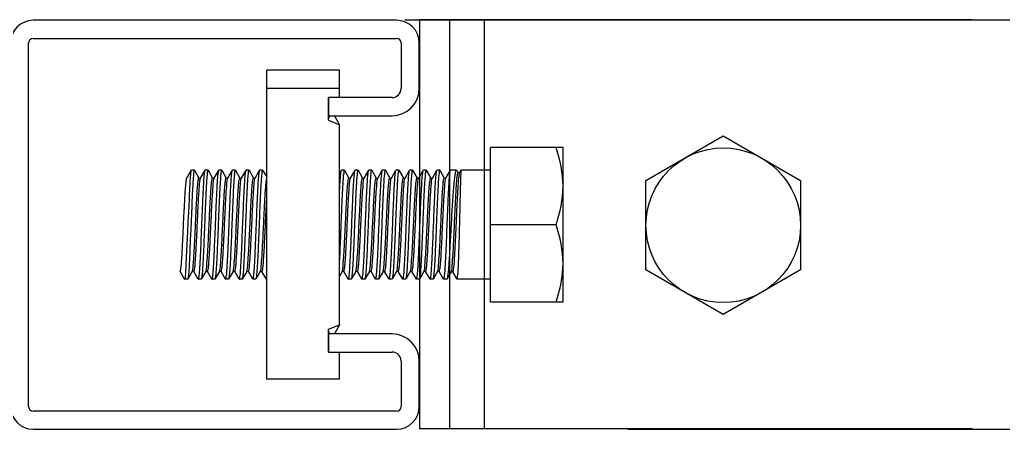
# Model space of a CAD drawing. Extents: x 815029915 to 815825525, y 579155098 to 579748855.
# Drawn here: x 815612455 to 815613007, y 579321579 to 579321808 of the extents above; entities that cross this region are included whole.
import ezdxf

# ---------------------------------------------------------------- set-up
doc = ezdxf.new("R2010")
doc.units = 0
doc.header["$LTSCALE"] = 100
doc.header["$MEASUREMENT"] = 0
doc.layers.add('02___PRT_ALL_AXES', color=7, linetype='Continuous')

msp = doc.modelspace()

# ---------------------------------------------------------------- linework, layer by layer
at = {"color": 0, "linetype": 'Continuous'}
for p, q in [((815612666.44, 579321807.96), (815612462.51, 579321807.96)), ((815612462.51, 579321797.76), (815612666.44, 579321797.76)), ((815612459.96, 579321591.29), (815612459.96, 579321795.22)), ((815612668.99, 579321795.22), (815612668.99, 579321769.72)), ((815612679.19, 579321769.72), (815612679.19, 579321795.22)), ((815612634.32, 579321764.67), (815612634.32, 579321769.77)), ((815612628.21, 579321751.92), (815612628.21, 579321764.67)), ((815612663.89, 579321764.63), (815612628.21, 579321764.63)), ((815612628.21, 579321764.63), (815612628.21, 579321754.43)), ((815612629, 579321754.47), (815612628.21, 579321752.94)), ((815612628.21, 579321754.43), (815612663.89, 579321754.43)), ((815612634.32, 579321749.37), (815612631.66, 579321754.47)), ((815612628.21, 579321751.92), (815612634.32, 579321749.37)), ((815612634.32, 579321637.18), (815612634.32, 579321749.37)), ((815612719.07, 579321649.93), (815612719.07, 579321736.62)), ((815612548.82, 579321719.45), (815612551.34, 579321723.8)), ((815612551.34, 579321723.8), (815612551.42, 579321723.87)), ((815612553.03, 579321723.8), (815612552.95, 579321723.87)), ((815612553.03, 579321723.8), (815612555.54, 579321719.48)), ((815612555.5, 579321719.45), (815612556.47, 579321719.45)), ((815612556.37, 579321719.25), (815612556.42, 579321719.37)), ((815612556.42, 579321719.37), (815612556.47, 579321719.45)), ((815612556.47, 579321719.45), (815612558.99, 579321723.8)), ((815612558.99, 579321723.8), (815612559.07, 579321723.87)), ((815612560.68, 579321723.8), (815612560.6, 579321723.87)), ((815612560.68, 579321723.8), (815612563.19, 579321719.48)), ((815612563.15, 579321719.45), (815612564.12, 579321719.45)), ((815612564.03, 579321719.29), (815612564.07, 579321719.37)), ((815612564.07, 579321719.37), (815612564.12, 579321719.45)), ((815612564.12, 579321719.45), (815612566.64, 579321723.8)), ((815612566.64, 579321723.8), (815612566.72, 579321723.87)), ((815612568.33, 579321723.8), (815612568.25, 579321723.87)), ((815612568.33, 579321723.8), (815612570.84, 579321719.48)), ((815612570.8, 579321719.45), (815612571.77, 579321719.45)), ((815612571.66, 579321719.23), (815612571.72, 579321719.37)), ((815612571.72, 579321719.37), (815612571.77, 579321719.45)), ((815612571.77, 579321719.45), (815612574.29, 579321723.8)), ((815612574.29, 579321723.8), (815612574.37, 579321723.87)), ((815612575.98, 579321723.8), (815612575.9, 579321723.87)), ((815612575.98, 579321723.8), (815612578.49, 579321719.48)), ((815612578.45, 579321719.45), (815612579.42, 579321719.45)), ((815612579.29, 579321719.18), (815612579.37, 579321719.37)), ((815612579.37, 579321719.37), (815612579.42, 579321719.45)), ((815612579.42, 579321719.45), (815612581.94, 579321723.8)), ((815612581.94, 579321723.8), (815612582.02, 579321723.87)), ((815612583.63, 579321723.8), (815612583.55, 579321723.87)), ((815612583.63, 579321723.8), (815612586.14, 579321719.48)), ((815612586.1, 579321719.45), (815612587.07, 579321719.45)), ((815612586.97, 579321719.25), (815612587.02, 579321719.37)), ((815612587.02, 579321719.37), (815612587.07, 579321719.45)), ((815612587.07, 579321719.45), (815612589.58, 579321723.8)), ((815612589.58, 579321723.8), (815612589.67, 579321723.87)), ((815612591.28, 579321723.8), (815612591.2, 579321723.87)), ((815612591.28, 579321723.8), (815612593.53, 579321719.92)), ((815612634.32, 579321721.8), (815612635.48, 579321723.8)), ((815612635.48, 579321723.8), (815612635.57, 579321723.87)), ((815612637.18, 579321723.8), (815612637.1, 579321723.87)), ((815612637.18, 579321723.8), (815612639.68, 579321719.48)), ((815612639.65, 579321719.45), (815612640.62, 579321719.45)), ((815612640.49, 579321719.18), (815612640.57, 579321719.37)), ((815612640.57, 579321719.37), (815612640.62, 579321719.45)), ((815612640.62, 579321719.45), (815612643.13, 579321723.8)), ((815612643.13, 579321723.8), (815612643.22, 579321723.87)), ((815612644.83, 579321723.8), (815612644.75, 579321723.87)), ((815612644.83, 579321723.8), (815612647.33, 579321719.48)), ((815612647.3, 579321719.45), (815612648.27, 579321719.45)), ((815612648.16, 579321719.25), (815612648.22, 579321719.37)), ((815612648.22, 579321719.37), (815612648.27, 579321719.45)), ((815612648.27, 579321719.45), (815612650.78, 579321723.8)), ((815612650.78, 579321723.8), (815612650.87, 579321723.87)), ((815612652.48, 579321723.8), (815612652.39, 579321723.87)), ((815612652.48, 579321723.8), (815612654.98, 579321719.48)), ((815612654.94, 579321719.45), (815612655.92, 579321719.45)), ((815612655.83, 579321719.29), (815612655.86, 579321719.37)), ((815612655.87, 579321719.37), (815612655.92, 579321719.45)), ((815612655.92, 579321719.45), (815612658.43, 579321723.8)), ((815612658.43, 579321723.8), (815612658.51, 579321723.87)), ((815612660.13, 579321723.8), (815612660.04, 579321723.87)), ((815612660.13, 579321723.8), (815612662.63, 579321719.48)), ((815612662.59, 579321719.45), (815612663.57, 579321719.45)), ((815612663.46, 579321719.23), (815612663.52, 579321719.37)), ((815612663.52, 579321719.37), (815612663.57, 579321719.45)), ((815612663.57, 579321719.45), (815612666.08, 579321723.8)), ((815612666.08, 579321723.8), (815612666.16, 579321723.87)), ((815612667.78, 579321723.8), (815612667.69, 579321723.87)), ((815612667.78, 579321723.8), (815612670.28, 579321719.48)), ((815612670.24, 579321719.45), (815612671.21, 579321719.45)), ((815612671.09, 579321719.18), (815612671.17, 579321719.37)), ((815612671.17, 579321719.37), (815612671.21, 579321719.45)), ((815612671.21, 579321719.45), (815612673.73, 579321723.8)), ((815612673.73, 579321723.8), (815612673.81, 579321723.87)), ((815612675.43, 579321723.8), (815612675.34, 579321723.87)), ((815612675.43, 579321723.8), (815612677.93, 579321719.48)), ((815612677.89, 579321719.45), (815612678.86, 579321719.45)), ((815612678.76, 579321719.25), (815612678.82, 579321719.37)), ((815612678.82, 579321719.37), (815612678.86, 579321719.45)), ((815612678.86, 579321719.45), (815612681.38, 579321723.8)), ((815612681.38, 579321723.8), (815612681.46, 579321723.87)), ((815612683.08, 579321723.8), (815612682.99, 579321723.87)), ((815612683.08, 579321723.8), (815612685.58, 579321719.48)), ((815612685.54, 579321719.45), (815612686.51, 579321719.45)), ((815612686.43, 579321719.29), (815612686.46, 579321719.37)), ((815612686.47, 579321719.37), (815612686.51, 579321719.45)), ((815612686.51, 579321719.45), (815612689.03, 579321723.8)), ((815612689.03, 579321723.8), (815612689.11, 579321723.87)), ((815612690.73, 579321723.8), (815612690.64, 579321723.87)), ((815612690.73, 579321723.8), (815612693.23, 579321719.48)), ((815612693.19, 579321719.45), (815612694.16, 579321719.45)), ((815612694.05, 579321719.23), (815612694.11, 579321719.37)), ((815612694.11, 579321719.37), (815612694.16, 579321719.45)), ((815612694.16, 579321719.45), (815612696.68, 579321723.8)), ((815612696.68, 579321723.8), (815612696.76, 579321723.87)), ((815612700.24, 579321723.63), (815612700.95, 579321722.41)), ((815612700.91, 579321722.39), (815612701.89, 579321722.39)), ((815612701.84, 579321722.31), (815612702.74, 579321723.87)), ((815612547.51, 579321662.75), (815612545.01, 579321667.07)), ((815612551.72, 579321667.09), (815612549.21, 579321662.75)), ((815612551.77, 579321667.18), (815612551.72, 579321667.09)), ((815612552.7, 579321667.09), (815612551.72, 579321667.09)), ((815612551.77, 579321667.18), (815612551.81, 579321667.26)), ((815612555.16, 579321662.75), (815612552.66, 579321667.07)), ((815612559.37, 579321667.09), (815612556.86, 579321662.75)), ((815612559.42, 579321667.18), (815612559.37, 579321667.09)), ((815612560.35, 579321667.09), (815612559.37, 579321667.09)), ((815612559.42, 579321667.18), (815612559.48, 579321667.3)), ((815612562.81, 579321662.75), (815612560.31, 579321667.07)), ((815612567.02, 579321667.09), (815612564.51, 579321662.75)), ((815612567.07, 579321667.18), (815612567.02, 579321667.09)), ((815612567.99, 579321667.09), (815612567.02, 579321667.09)), ((815612567.07, 579321667.18), (815612567.15, 579321667.37)), ((815612570.46, 579321662.75), (815612567.96, 579321667.07)), ((815612574.67, 579321667.09), (815612572.16, 579321662.75)), ((815612574.72, 579321667.18), (815612574.67, 579321667.09)), ((815612575.64, 579321667.09), (815612574.67, 579321667.09)), ((815612574.72, 579321667.18), (815612574.78, 579321667.31)), ((815612578.11, 579321662.75), (815612575.61, 579321667.07)), ((815612582.32, 579321667.09), (815612579.81, 579321662.75)), ((815612582.37, 579321667.18), (815612582.32, 579321667.09)), ((815612583.29, 579321667.09), (815612582.32, 579321667.09)), ((815612582.37, 579321667.18), (815612582.41, 579321667.26)), ((815612585.76, 579321662.75), (815612583.26, 579321667.07)), ((815612589.97, 579321667.09), (815612587.46, 579321662.75)), ((815612590.02, 579321667.18), (815612589.97, 579321667.09)), ((815612590.94, 579321667.09), (815612589.97, 579321667.09)), ((815612590.02, 579321667.18), (815612590.08, 579321667.3)), ((815612593.41, 579321662.75), (815612590.91, 579321667.07)), ((815612635.87, 579321667.09), (815612634.32, 579321664.42)), ((815612635.92, 579321667.18), (815612635.87, 579321667.09)), ((815612636.84, 579321667.09), (815612635.87, 579321667.09)), ((815612635.92, 579321667.18), (815612635.98, 579321667.31)), ((815612639.31, 579321662.75), (815612636.8, 579321667.07)), ((815612643.52, 579321667.09), (815612641, 579321662.75)), ((815612643.57, 579321667.18), (815612643.52, 579321667.09)), ((815612644.49, 579321667.09), (815612643.52, 579321667.09)), ((815612643.57, 579321667.18), (815612643.61, 579321667.26)), ((815612646.96, 579321662.75), (815612644.45, 579321667.07)), ((815612651.17, 579321667.09), (815612648.65, 579321662.75)), ((815612651.22, 579321667.18), (815612651.17, 579321667.09)), ((815612652.14, 579321667.09), (815612651.17, 579321667.09)), ((815612651.22, 579321667.18), (815612651.27, 579321667.3)), ((815612654.61, 579321662.75), (815612652.1, 579321667.07)), ((815612658.82, 579321667.09), (815612656.3, 579321662.75)), ((815612658.87, 579321667.18), (815612658.82, 579321667.09)), ((815612659.79, 579321667.09), (815612658.82, 579321667.09)), ((815612658.87, 579321667.18), (815612658.95, 579321667.37)), ((815612662.26, 579321662.75), (815612659.75, 579321667.07)), ((815612666.47, 579321667.09), (815612663.95, 579321662.75)), ((815612666.52, 579321667.18), (815612666.47, 579321667.09)), ((815612667.44, 579321667.09), (815612666.47, 579321667.09)), ((815612666.52, 579321667.18), (815612666.58, 579321667.31)), ((815612669.91, 579321662.75), (815612667.4, 579321667.07)), ((815612674.12, 579321667.09), (815612671.6, 579321662.75)), ((815612674.17, 579321667.18), (815612674.12, 579321667.09)), ((815612675.09, 579321667.09), (815612674.12, 579321667.09)), ((815612674.17, 579321667.18), (815612674.21, 579321667.26)), ((815612677.55, 579321662.75), (815612675.05, 579321667.07)), ((815612681.77, 579321667.09), (815612679.25, 579321662.75)), ((815612681.82, 579321667.18), (815612681.77, 579321667.09)), ((815612682.74, 579321667.09), (815612681.77, 579321667.09)), ((815612681.82, 579321667.18), (815612681.87, 579321667.3)), ((815612685.2, 579321662.75), (815612682.7, 579321667.07)), ((815612689.42, 579321667.09), (815612686.9, 579321662.75)), ((815612689.47, 579321667.18), (815612689.42, 579321667.09)), ((815612690.39, 579321667.09), (815612689.42, 579321667.09)), ((815612689.47, 579321667.18), (815612689.55, 579321667.37)), ((815612692.85, 579321662.75), (815612690.35, 579321667.07)), ((815612697.13, 579321666.91), (815612694.73, 579321662.77)), ((815612698.05, 579321666.83), (815612697.08, 579321666.83)), ((815612697.13, 579321666.91), (815612697.15, 579321666.96)), ((815612697.15, 579321666.96), (815612697.17, 579321667)), ((815612700.38, 579321662.73), (815612698.02, 579321666.81)), ((815612547.51, 579321662.75), (815612546.9, 579321663.8)), ((815612547.51, 579321662.75), (815612547.6, 579321662.67)), ((815612549.21, 579321662.75), (815612549.13, 579321662.67)), ((815612555.16, 579321662.75), (815612555.25, 579321662.67)), ((815612556.86, 579321662.75), (815612556.78, 579321662.67)), ((815612562.81, 579321662.75), (815612562.9, 579321662.67)), ((815612564.51, 579321662.75), (815612564.42, 579321662.67)), ((815612570.46, 579321662.75), (815612570.54, 579321662.67)), ((815612572.16, 579321662.75), (815612572.07, 579321662.67)), ((815612578.11, 579321662.75), (815612578.19, 579321662.67)), ((815612579.81, 579321662.75), (815612579.72, 579321662.67)), ((815612585.76, 579321662.75), (815612585.84, 579321662.67)), ((815612587.46, 579321662.75), (815612587.37, 579321662.67)), ((815612593.41, 579321662.75), (815612593.49, 579321662.67)), ((815612593.49, 579321662.67), (815612593.53, 579321662.69)), ((815612639.31, 579321662.75), (815612639.39, 579321662.67)), ((815612641, 579321662.75), (815612640.92, 579321662.67)), ((815612646.96, 579321662.75), (815612647.04, 579321662.67)), ((815612648.65, 579321662.75), (815612648.57, 579321662.67)), ((815612654.61, 579321662.75), (815612654.69, 579321662.67)), ((815612656.3, 579321662.75), (815612656.22, 579321662.67)), ((815612662.26, 579321662.75), (815612662.34, 579321662.67)), ((815612663.95, 579321662.75), (815612663.87, 579321662.67)), ((815612669.91, 579321662.75), (815612669.99, 579321662.67)), ((815612671.6, 579321662.75), (815612671.52, 579321662.67)), ((815612677.55, 579321662.75), (815612677.64, 579321662.67)), ((815612679.25, 579321662.75), (815612679.17, 579321662.67)), ((815612685.2, 579321662.75), (815612685.29, 579321662.67)), ((815612686.9, 579321662.75), (815612686.82, 579321662.67)), ((815612692.85, 579321662.75), (815612692.94, 579321662.67)), ((815612694.73, 579321662.77), (815612694.62, 579321662.67)), ((815612700.38, 579321662.73), (815612700.44, 579321662.67)), ((815612628.21, 579321634.63), (815612634.32, 579321637.18)), ((815612634.32, 579321637.18), (815612631.66, 579321632.08)), ((815612628.21, 579321621.88), (815612628.21, 579321634.63)), ((815612629, 579321632.08), (815612628.21, 579321633.61)), ((815612663.89, 579321632.07), (815612628.21, 579321632.07)), ((815612628.21, 579321632.07), (815612628.21, 579321621.88)), ((815612628.21, 579321621.88), (815612663.89, 579321621.88)), ((815612634.32, 579321606.58), (815612634.32, 579321621.88)), ((815612668.99, 579321616.78), (815612668.99, 579321591.29)), ((815612679.19, 579321591.29), (815612679.19, 579321616.78)), ((815612666.44, 579321588.74), (815612462.51, 579321588.74)), ((815612462.51, 579321578.54), (815612666.44, 579321578.54))]:
    msp.add_line(p, q, dxfattribs=at)
at = {"color": 0}
for p, q in [((815612671.02, 579321808.29), (815613931.04, 579321808.29)), ((815612989.51, 579321808.29), (815612679.33, 579321808.29)), ((815612679.33, 579321808.29), (815612679.33, 579321578.78)), ((815612696.12, 579321808.29), (815612696.12, 579321578.78)), ((815612715.63, 579321808.29), (815612715.63, 579321578.78)), ((815612989.51, 579321578.78), (815612679.33, 579321578.78)), ((815612796.14, 579321578.69), (815613931.04, 579321578.69))]:
    msp.add_line(p, q, dxfattribs=at)
at = {"color": 0, "linetype": 'Continuous'}
for centre, radius, start, end in [((815612462.51, 579321795.22), 12.75, 90, 180), ((815612666.44, 579321795.22), 12.75, 0, 90), ((815612462.51, 579321795.22), 2.55, 90, 180), ((815612666.44, 579321795.22), 2.55, 0, 90), ((815612663.89, 579321769.72), 15.29, 270, 0), ((815612663.89, 579321769.72), 5.1, 270, 0), ((815612663.89, 579321616.78), 15.29, 0, 90), ((815612663.89, 579321616.78), 5.1, 0, 90), ((815612462.51, 579321591.29), 12.75, 180, 270), ((815612462.51, 579321591.29), 2.55, 180, 270), ((815612666.44, 579321591.29), 12.75, 270, 0), ((815612666.44, 579321591.29), 2.55, 270, 0)]:
    msp.add_arc(centre, radius, start, end, dxfattribs=at)
for points, knots in [([(815612546.34, 579321681.39), (815612547.3, 579321701.52), (815612547.49, 579321705.46), (815612547.77, 579321710.4), (815612547.97, 579321713.46), (815612548.18, 579321715.88), (815612548.35, 579321717.8), (815612548.56, 579321718.73), (815612548.68, 579321719.45), (815612548.82, 579321719.45)], [0, 0, 0, 0, 0.395624, 0.567717, 0.715911, 0.835986, 0.924567, 0.979325, 1, 1, 1, 1]), ([(815612548.18, 579321666.14), (815612550.52, 579321715.84), (815612550.65, 579321717.97), (815612550.84, 579321720.75), (815612551.08, 579321722.57), (815612551.18, 579321723.53), (815612551.34, 579321723.8)], [0, 0, 0, 0, 0.393102, 0.696629, 0.900807, 1, 1, 1, 1]), ([(815612552.95, 579321723.87), (815612552.67, 579321723.4), (815612552.53, 579321722.25), (815612552.35, 579321720.06), (815612552.03, 579321716.16), (815612551.88, 579321712.84), (815612550.04, 579321670.87)], [0, 0, 0, 0, 0.124099, 0.249608, 0.499549, 1, 1, 1, 1]), ([(815612553.01, 579321681.39), (815612553.98, 579321701.52), (815612554.17, 579321705.46), (815612554.45, 579321710.4), (815612554.65, 579321713.46), (815612554.86, 579321715.88), (815612555.03, 579321717.8), (815612555.24, 579321718.73), (815612555.36, 579321719.45), (815612555.5, 579321719.45)], [0, 0, 0, 0, 0.395624, 0.567717, 0.715911, 0.835986, 0.924567, 0.979325, 1, 1, 1, 1]), ([(815612554.61, 579321693.26), (815612554.75, 579321696.34), (815612555.03, 579321702.11), (815612555.38, 579321709.85), (815612555.89, 579321715.39), (815612556.03, 579321718.35), (815612556.37, 579321719.25)], [0, 0, 0, 0, 0.355598, 0.665454, 0.889721, 1, 1, 1, 1]), ([(815612557.16, 579321693.27), (815612557.31, 579321697.01), (815612557.59, 579321703.97), (815612557.95, 579321712.21), (815612558.28, 579321717.67), (815612558.47, 579321720.59), (815612558.73, 579321722.51), (815612558.83, 579321723.52), (815612558.99, 579321723.8)], [0, 0, 0, 0, 0.366986, 0.682927, 0.807583, 0.903951, 0.968734, 1, 1, 1, 1]), ([(815612560.6, 579321723.87), (815612560.27, 579321723.33), (815612560.19, 579321721.99), (815612559.92, 579321719.48), (815612559.72, 579321716.27), (815612559.51, 579321712.45), (815612559.26, 579321707.33), (815612558.99, 579321700.94), (815612558.79, 579321695.83), (815612558.69, 579321693.27)], [0, 0, 0, 0, 0.062069, 0.124628, 0.24966, 0.374704, 0.499766, 0.749882, 1, 1, 1, 1]), ([(815612559.48, 579321667.3), (815612559.83, 579321668.26), (815612559.97, 579321671.43), (815612560.51, 579321677.35), (815612560.87, 579321685.57), (815612561.31, 579321694.84), (815612561.68, 579321702.67), (815612561.99, 579321708.48), (815612562.21, 579321712.15), (815612562.44, 579321715.08), (815612562.62, 579321717.43), (815612562.87, 579321718.54), (815612562.98, 579321719.45), (815612563.15, 579321719.45)], [0, 0, 0, 0, 0.058624, 0.178444, 0.342933, 0.529084, 0.71082, 0.791953, 0.86269, 0.920543, 0.963496, 0.990117, 1, 1, 1, 1]), ([(815612560.35, 579321667.09), (815612560.52, 579321667.09), (815612560.62, 579321668.01), (815612560.88, 579321669.13), (815612561.06, 579321671.5), (815612561.29, 579321674.45), (815612561.51, 579321678.15), (815612561.83, 579321683.99), (815612562.19, 579321691.87), (815612562.64, 579321701.16), (815612562.99, 579321709.38), (815612563.56, 579321715.23), (815612563.66, 579321718.37), (815612564.03, 579321719.29)], [0, 0, 0, 0, 0.009951, 0.036772, 0.080043, 0.138305, 0.209512, 0.291137, 0.473755, 0.660367, 0.824608, 0.943318, 1, 1, 1, 1]), ([(815612564.81, 579321693.27), (815612564.96, 579321697.01), (815612565.24, 579321703.97), (815612565.6, 579321712.21), (815612565.93, 579321717.67), (815612566.12, 579321720.59), (815612566.37, 579321722.51), (815612566.48, 579321723.52), (815612566.64, 579321723.8)], [0, 0, 0, 0, 0.366992, 0.68293, 0.807585, 0.903954, 0.968736, 1, 1, 1, 1]), ([(815612568.25, 579321723.87), (815612568.04, 579321723.87), (815612568, 579321722.69), (815612567.67, 579321721.32), (815612567.52, 579321718.33), (815612567.26, 579321714.66), (815612567.04, 579321710.05), (815612566.72, 579321702.85), (815612566.49, 579321697.18), (815612566.34, 579321693.27)], [0, 0, 0, 0, 0.020674, 0.077922, 0.170354, 0.294552, 0.445782, 0.618271, 1, 1, 1, 1]), ([(815612567.15, 579321667.37), (815612567.48, 579321668.39), (815612567.66, 579321671.62), (815612568.16, 579321677.63), (815612568.53, 579321685.86), (815612568.97, 579321695.09), (815612569.33, 579321702.86), (815612569.65, 579321708.61), (815612569.86, 579321712.24), (815612570.09, 579321715.13), (815612570.28, 579321717.46), (815612570.52, 579321718.56), (815612570.63, 579321719.45), (815612570.8, 579321719.45)], [0, 0, 0, 0, 0.06161, 0.183132, 0.347991, 0.533432, 0.713816, 0.794195, 0.864212, 0.921438, 0.963906, 0.990221, 1, 1, 1, 1]), ([(815612567.99, 579321667.09), (815612568.17, 579321667.09), (815612568.27, 579321668), (815612568.52, 579321669.11), (815612568.71, 579321671.46), (815612568.94, 579321674.38), (815612569.15, 579321678.04), (815612569.47, 579321683.83), (815612569.83, 579321691.66), (815612570.28, 579321700.92), (815612570.64, 579321709.14), (815612571.17, 579321715.08), (815612571.31, 579321718.26), (815612571.66, 579321719.23)], [0, 0, 0, 0, 0.009862, 0.036422, 0.079279, 0.137007, 0.207601, 0.288584, 0.470051, 0.656062, 0.820625, 0.940784, 1, 1, 1, 1]), ([(815612572.46, 579321693.27), (815612572.61, 579321697.01), (815612572.89, 579321703.97), (815612573.25, 579321712.21), (815612573.58, 579321717.67), (815612573.77, 579321720.59), (815612574.02, 579321722.51), (815612574.13, 579321723.52), (815612574.29, 579321723.8)], [0, 0, 0, 0, 0.366988, 0.682925, 0.807584, 0.903955, 0.968736, 1, 1, 1, 1]), ([(815612575.9, 579321723.87), (815612575.69, 579321723.87), (815612575.65, 579321722.69), (815612575.32, 579321721.32), (815612575.17, 579321718.33), (815612574.91, 579321714.66), (815612574.69, 579321710.05), (815612574.36, 579321702.85), (815612574.14, 579321697.18), (815612573.99, 579321693.27)], [0, 0, 0, 0, 0.020675, 0.077925, 0.170358, 0.294556, 0.445789, 0.618278, 1, 1, 1, 1]), ([(815612574.78, 579321667.31), (815612575.13, 579321668.28), (815612575.27, 579321671.47), (815612575.81, 579321677.4), (815612576.17, 579321685.63), (815612576.62, 579321694.89), (815612576.98, 579321702.71), (815612577.29, 579321708.5), (815612577.51, 579321712.17), (815612577.74, 579321715.09), (815612577.92, 579321717.44), (815612578.17, 579321718.55), (815612578.28, 579321719.45), (815612578.45, 579321719.45)], [0, 0, 0, 0, 0.059216, 0.179375, 0.343938, 0.529949, 0.711416, 0.792399, 0.862993, 0.920721, 0.963578, 0.990138, 1, 1, 1, 1]), ([(815612575.64, 579321667.09), (815612575.81, 579321667.09), (815612575.92, 579321667.99), (815612576.17, 579321669.09), (815612576.35, 579321671.41), (815612576.58, 579321674.3), (815612576.8, 579321677.93), (815612577.11, 579321683.68), (815612577.47, 579321691.45), (815612577.91, 579321700.68), (815612578.28, 579321708.91), (815612578.79, 579321714.92), (815612578.96, 579321718.15), (815612579.29, 579321719.18)], [0, 0, 0, 0, 0.009779, 0.036094, 0.078562, 0.135788, 0.205805, 0.286184, 0.466568, 0.652009, 0.816868, 0.93839, 1, 1, 1, 1]), ([(815612580.11, 579321693.27), (815612580.26, 579321697.01), (815612580.54, 579321703.97), (815612580.9, 579321712.21), (815612581.23, 579321717.67), (815612581.42, 579321720.59), (815612581.67, 579321722.51), (815612581.78, 579321723.52), (815612581.94, 579321723.8)], [0, 0, 0, 0, 0.366981, 0.68292, 0.80758, 0.903952, 0.968734, 1, 1, 1, 1]), ([(815612583.55, 579321723.87), (815612583.22, 579321723.33), (815612583.13, 579321721.99), (815612582.87, 579321719.48), (815612582.67, 579321716.27), (815612582.46, 579321712.45), (815612582.21, 579321707.33), (815612581.94, 579321700.94), (815612581.74, 579321695.83), (815612581.64, 579321693.27)], [0, 0, 0, 0, 0.062073, 0.124647, 0.249672, 0.374715, 0.499775, 0.749887, 1, 1, 1, 1]), ([(815612582.41, 579321667.26), (815612582.79, 579321668.17), (815612582.89, 579321671.32), (815612583.46, 579321677.16), (815612583.8, 579321685.38), (815612584.26, 579321694.68), (815612584.62, 579321702.55), (815612584.93, 579321708.39), (815612585.15, 579321712.09), (815612585.38, 579321715.04), (815612585.57, 579321717.42), (815612585.82, 579321718.54), (815612585.92, 579321719.45), (815612586.1, 579321719.45)], [0, 0, 0, 0, 0.056682, 0.175392, 0.339633, 0.526245, 0.708863, 0.790488, 0.861695, 0.919957, 0.963228, 0.990049, 1, 1, 1, 1]), ([(815612583.29, 579321667.09), (815612583.47, 579321667.09), (815612583.57, 579321668), (815612583.82, 579321669.11), (815612584.01, 579321671.47), (815612584.24, 579321674.39), (815612584.46, 579321678.07), (815612584.77, 579321683.87), (815612585.13, 579321691.71), (815612585.58, 579321700.98), (815612585.94, 579321709.2), (815612586.48, 579321715.11), (815612586.61, 579321718.29), (815612586.97, 579321719.25)], [0, 0, 0, 0, 0.009883, 0.036504, 0.079457, 0.13731, 0.208047, 0.28918, 0.470916, 0.657067, 0.821556, 0.941376, 1, 1, 1, 1]), ([(815612587.76, 579321693.27), (815612587.9, 579321697.01), (815612588.19, 579321703.97), (815612588.55, 579321712.21), (815612588.88, 579321717.67), (815612589.07, 579321720.59), (815612589.32, 579321722.51), (815612589.43, 579321723.52), (815612589.58, 579321723.8)], [0, 0, 0, 0, 0.366986, 0.682927, 0.807583, 0.903951, 0.968734, 1, 1, 1, 1]), ([(815612591.2, 579321723.87), (815612590.87, 579321723.33), (815612590.78, 579321721.99), (815612590.51, 579321719.48), (815612590.32, 579321716.27), (815612590.1, 579321712.45), (815612589.86, 579321707.33), (815612589.59, 579321700.94), (815612589.39, 579321695.83), (815612589.29, 579321693.27)], [0, 0, 0, 0, 0.062069, 0.124628, 0.24966, 0.374704, 0.499766, 0.749882, 1, 1, 1, 1]), ([(815612634.32, 579321709.3), (815612634.41, 579321711.2), (815612634.6, 579321714.57), (815612634.81, 579321718.99), (815612635.17, 579321721.87), (815612635.25, 579321723.4), (815612635.48, 579321723.8)], [0, 0, 0, 0, 0.391041, 0.698389, 0.904948, 1, 1, 1, 1]), ([(815612637.1, 579321723.87), (815612636.88, 579321723.87), (815612636.85, 579321722.69), (815612636.52, 579321721.32), (815612636.37, 579321718.33), (815612636.11, 579321714.66), (815612635.89, 579321710.05), (815612635.56, 579321702.85), (815612635.34, 579321697.18), (815612635.18, 579321693.27)], [0, 0, 0, 0, 0.020675, 0.077925, 0.170358, 0.294556, 0.445789, 0.618278, 1, 1, 1, 1]), ([(815612635.98, 579321667.31), (815612636.33, 579321668.28), (815612636.47, 579321671.47), (815612637, 579321677.4), (815612637.36, 579321685.63), (815612637.81, 579321694.89), (815612638.17, 579321702.71), (815612638.49, 579321708.5), (815612638.7, 579321712.17), (815612638.94, 579321715.09), (815612639.12, 579321717.44), (815612639.37, 579321718.55), (815612639.47, 579321719.45), (815612639.65, 579321719.45)], [0, 0, 0, 0, 0.059216, 0.179375, 0.343938, 0.529949, 0.711416, 0.792399, 0.862993, 0.920721, 0.963578, 0.990138, 1, 1, 1, 1]), ([(815612636.84, 579321667.09), (815612637.01, 579321667.09), (815612637.12, 579321667.99), (815612637.37, 579321669.09), (815612637.55, 579321671.41), (815612637.78, 579321674.3), (815612637.99, 579321677.93), (815612638.31, 579321683.68), (815612638.67, 579321691.45), (815612639.11, 579321700.68), (815612639.48, 579321708.91), (815612639.98, 579321714.92), (815612640.16, 579321718.15), (815612640.49, 579321719.18)], [0, 0, 0, 0, 0.009779, 0.036094, 0.078562, 0.135788, 0.205805, 0.286184, 0.466568, 0.652009, 0.816868, 0.93839, 1, 1, 1, 1]), ([(815612641.3, 579321693.27), (815612641.45, 579321697.01), (815612641.73, 579321703.97), (815612642.09, 579321712.21), (815612642.43, 579321717.67), (815612642.62, 579321720.59), (815612642.87, 579321722.51), (815612642.97, 579321723.52), (815612643.13, 579321723.8)], [0, 0, 0, 0, 0.366981, 0.68292, 0.80758, 0.903952, 0.968734, 1, 1, 1, 1]), ([(815612644.75, 579321723.87), (815612644.42, 579321723.33), (815612644.33, 579321721.99), (815612644.06, 579321719.48), (815612643.87, 579321716.27), (815612643.65, 579321712.45), (815612643.41, 579321707.33), (815612643.14, 579321700.94), (815612642.94, 579321695.83), (815612642.83, 579321693.27)], [0, 0, 0, 0, 0.062073, 0.124647, 0.249672, 0.374715, 0.499775, 0.749887, 1, 1, 1, 1]), ([(815612643.61, 579321667.26), (815612643.99, 579321668.17), (815612644.08, 579321671.32), (815612644.65, 579321677.16), (815612645, 579321685.38), (815612645.45, 579321694.68), (815612645.81, 579321702.55), (815612646.13, 579321708.39), (815612646.35, 579321712.09), (815612646.58, 579321715.04), (815612646.76, 579321717.42), (815612647.02, 579321718.54), (815612647.12, 579321719.45), (815612647.3, 579321719.45)], [0, 0, 0, 0, 0.056682, 0.175392, 0.339633, 0.526245, 0.708863, 0.790488, 0.861695, 0.919957, 0.963228, 0.990049, 1, 1, 1, 1]), ([(815612644.49, 579321667.09), (815612644.66, 579321667.09), (815612644.77, 579321668), (815612645.02, 579321669.11), (815612645.2, 579321671.47), (815612645.43, 579321674.39), (815612645.65, 579321678.07), (815612645.96, 579321683.87), (815612646.33, 579321691.71), (815612646.78, 579321700.98), (815612647.13, 579321709.2), (815612647.67, 579321715.11), (815612647.81, 579321718.29), (815612648.16, 579321719.25)], [0, 0, 0, 0, 0.009883, 0.036504, 0.079457, 0.13731, 0.208047, 0.28918, 0.470916, 0.657067, 0.821556, 0.941376, 1, 1, 1, 1]), ([(815612648.95, 579321693.27), (815612649.1, 579321697.01), (815612649.38, 579321703.97), (815612649.74, 579321712.21), (815612650.07, 579321717.67), (815612650.27, 579321720.59), (815612650.52, 579321722.51), (815612650.62, 579321723.52), (815612650.78, 579321723.8)], [0, 0, 0, 0, 0.366986, 0.682927, 0.807583, 0.903951, 0.968734, 1, 1, 1, 1]), ([(815612652.39, 579321723.87), (815612652.07, 579321723.33), (815612651.98, 579321721.99), (815612651.71, 579321719.48), (815612651.52, 579321716.27), (815612651.3, 579321712.45), (815612651.06, 579321707.33), (815612650.79, 579321700.94), (815612650.58, 579321695.83), (815612650.48, 579321693.27)], [0, 0, 0, 0, 0.062069, 0.124628, 0.24966, 0.374704, 0.499766, 0.749882, 1, 1, 1, 1]), ([(815612651.27, 579321667.3), (815612651.63, 579321668.26), (815612651.76, 579321671.43), (815612652.3, 579321677.35), (815612652.66, 579321685.57), (815612653.11, 579321694.84), (815612653.47, 579321702.67), (815612653.78, 579321708.48), (815612654, 579321712.15), (815612654.23, 579321715.08), (815612654.42, 579321717.43), (815612654.67, 579321718.54), (815612654.77, 579321719.45), (815612654.94, 579321719.45)], [0, 0, 0, 0, 0.058624, 0.178444, 0.342933, 0.529084, 0.71082, 0.791953, 0.86269, 0.920543, 0.963496, 0.990117, 1, 1, 1, 1]), ([(815612652.14, 579321667.09), (815612652.31, 579321667.09), (815612652.42, 579321668.01), (815612652.67, 579321669.13), (815612652.85, 579321671.5), (815612653.09, 579321674.45), (815612653.31, 579321678.15), (815612653.62, 579321683.99), (815612653.98, 579321691.87), (815612654.44, 579321701.16), (815612654.78, 579321709.38), (815612655.35, 579321715.23), (815612655.45, 579321718.37), (815612655.83, 579321719.29)], [0, 0, 0, 0, 0.009951, 0.036772, 0.080043, 0.138305, 0.209512, 0.291137, 0.473755, 0.660367, 0.824608, 0.943318, 1, 1, 1, 1]), ([(815612656.6, 579321693.27), (815612656.75, 579321697.01), (815612657.03, 579321703.97), (815612657.39, 579321712.21), (815612657.72, 579321717.67), (815612657.91, 579321720.59), (815612658.17, 579321722.51), (815612658.27, 579321723.52), (815612658.43, 579321723.8)], [0, 0, 0, 0, 0.366992, 0.68293, 0.807585, 0.903954, 0.968736, 1, 1, 1, 1]), ([(815612660.04, 579321723.87), (815612659.83, 579321723.87), (815612659.8, 579321722.69), (815612659.47, 579321721.32), (815612659.31, 579321718.33), (815612659.06, 579321714.66), (815612658.84, 579321710.05), (815612658.51, 579321702.85), (815612658.29, 579321697.18), (815612658.13, 579321693.27)], [0, 0, 0, 0, 0.020674, 0.077922, 0.170354, 0.294552, 0.445782, 0.618271, 1, 1, 1, 1]), ([(815612658.95, 579321667.37), (815612659.27, 579321668.39), (815612659.45, 579321671.62), (815612659.96, 579321677.63), (815612660.33, 579321685.86), (815612660.77, 579321695.09), (815612661.13, 579321702.86), (815612661.44, 579321708.61), (815612661.66, 579321712.24), (815612661.89, 579321715.13), (815612662.07, 579321717.46), (815612662.32, 579321718.56), (815612662.42, 579321719.45), (815612662.59, 579321719.45)], [0, 0, 0, 0, 0.06161, 0.183132, 0.347991, 0.533432, 0.713816, 0.794195, 0.864212, 0.921438, 0.963906, 0.990221, 1, 1, 1, 1]), ([(815612659.79, 579321667.09), (815612659.96, 579321667.09), (815612660.07, 579321668), (815612660.32, 579321669.11), (815612660.5, 579321671.46), (815612660.73, 579321674.38), (815612660.95, 579321678.04), (815612661.26, 579321683.83), (815612661.62, 579321691.66), (815612662.07, 579321700.92), (815612662.43, 579321709.14), (815612662.96, 579321715.08), (815612663.11, 579321718.26), (815612663.46, 579321719.23)], [0, 0, 0, 0, 0.009862, 0.036422, 0.079279, 0.137007, 0.207601, 0.288584, 0.470051, 0.656062, 0.820625, 0.940784, 1, 1, 1, 1]), ([(815612664.25, 579321693.27), (815612664.4, 579321697.01), (815612664.68, 579321703.97), (815612665.04, 579321712.21), (815612665.37, 579321717.67), (815612665.56, 579321720.59), (815612665.82, 579321722.51), (815612665.92, 579321723.52), (815612666.08, 579321723.8)], [0, 0, 0, 0, 0.366988, 0.682925, 0.807584, 0.903955, 0.968736, 1, 1, 1, 1]), ([(815612667.69, 579321723.87), (815612667.48, 579321723.87), (815612667.45, 579321722.69), (815612667.12, 579321721.32), (815612666.96, 579321718.33), (815612666.71, 579321714.66), (815612666.49, 579321710.05), (815612666.16, 579321702.85), (815612665.94, 579321697.18), (815612665.78, 579321693.27)], [0, 0, 0, 0, 0.020675, 0.077925, 0.170358, 0.294556, 0.445789, 0.618278, 1, 1, 1, 1]), ([(815612666.58, 579321667.31), (815612666.93, 579321668.28), (815612667.07, 579321671.47), (815612667.6, 579321677.4), (815612667.96, 579321685.63), (815612668.41, 579321694.89), (815612668.77, 579321702.71), (815612669.08, 579321708.5), (815612669.3, 579321712.17), (815612669.53, 579321715.09), (815612669.72, 579321717.44), (815612669.97, 579321718.55), (815612670.07, 579321719.45), (815612670.24, 579321719.45)], [0, 0, 0, 0, 0.059216, 0.179375, 0.343938, 0.529949, 0.711416, 0.792399, 0.862993, 0.920721, 0.963578, 0.990138, 1, 1, 1, 1]), ([(815612667.44, 579321667.09), (815612667.61, 579321667.09), (815612667.71, 579321667.99), (815612667.96, 579321669.09), (815612668.15, 579321671.41), (815612668.38, 579321674.3), (815612668.59, 579321677.93), (815612668.9, 579321683.68), (815612669.26, 579321691.45), (815612669.71, 579321700.68), (815612670.08, 579321708.91), (815612670.58, 579321714.92), (815612670.76, 579321718.15), (815612671.09, 579321719.18)], [0, 0, 0, 0, 0.009779, 0.036094, 0.078562, 0.135788, 0.205805, 0.286184, 0.466568, 0.652009, 0.816868, 0.93839, 1, 1, 1, 1]), ([(815612671.9, 579321693.27), (815612672.05, 579321697.01), (815612672.33, 579321703.97), (815612672.69, 579321712.21), (815612673.02, 579321717.67), (815612673.21, 579321720.59), (815612673.47, 579321722.51), (815612673.57, 579321723.52), (815612673.73, 579321723.8)], [0, 0, 0, 0, 0.366981, 0.68292, 0.80758, 0.903952, 0.968734, 1, 1, 1, 1]), ([(815612675.34, 579321723.87), (815612675.02, 579321723.33), (815612674.93, 579321721.99), (815612674.66, 579321719.48), (815612674.46, 579321716.27), (815612674.25, 579321712.45), (815612674.01, 579321707.33), (815612673.74, 579321700.94), (815612673.53, 579321695.83), (815612673.43, 579321693.27)], [0, 0, 0, 0, 0.062073, 0.124647, 0.249672, 0.374715, 0.499775, 0.749887, 1, 1, 1, 1]), ([(815612674.21, 579321667.26), (815612674.58, 579321668.17), (815612674.68, 579321671.32), (815612675.25, 579321677.16), (815612675.6, 579321685.38), (815612676.05, 579321694.68), (815612676.41, 579321702.55), (815612676.73, 579321708.39), (815612676.95, 579321712.09), (815612677.18, 579321715.04), (815612677.36, 579321717.42), (815612677.62, 579321718.54), (815612677.72, 579321719.45), (815612677.89, 579321719.45)], [0, 0, 0, 0, 0.056682, 0.175392, 0.339633, 0.526245, 0.708863, 0.790488, 0.861695, 0.919957, 0.963228, 0.990049, 1, 1, 1, 1]), ([(815612675.09, 579321667.09), (815612675.26, 579321667.09), (815612675.36, 579321668), (815612675.62, 579321669.11), (815612675.8, 579321671.47), (815612676.03, 579321674.39), (815612676.25, 579321678.07), (815612676.56, 579321683.87), (815612676.92, 579321691.71), (815612677.37, 579321700.98), (815612677.73, 579321709.2), (815612678.27, 579321715.11), (815612678.4, 579321718.29), (815612678.76, 579321719.25)], [0, 0, 0, 0, 0.009883, 0.036504, 0.079457, 0.13731, 0.208047, 0.28918, 0.470916, 0.657067, 0.821556, 0.941376, 1, 1, 1, 1]), ([(815612679.55, 579321693.27), (815612679.7, 579321697.01), (815612679.98, 579321703.97), (815612680.34, 579321712.21), (815612680.67, 579321717.67), (815612680.86, 579321720.59), (815612681.12, 579321722.51), (815612681.22, 579321723.52), (815612681.38, 579321723.8)], [0, 0, 0, 0, 0.366986, 0.682927, 0.807583, 0.903951, 0.968734, 1, 1, 1, 1]), ([(815612682.99, 579321723.87), (815612682.66, 579321723.33), (815612682.58, 579321721.99), (815612682.31, 579321719.48), (815612682.11, 579321716.27), (815612681.9, 579321712.45), (815612681.66, 579321707.33), (815612681.39, 579321700.94), (815612681.18, 579321695.83), (815612681.08, 579321693.27)], [0, 0, 0, 0, 0.062069, 0.124628, 0.24966, 0.374704, 0.499766, 0.749882, 1, 1, 1, 1]), ([(815612681.87, 579321667.3), (815612682.23, 579321668.26), (815612682.36, 579321671.43), (815612682.9, 579321677.35), (815612683.26, 579321685.57), (815612683.71, 579321694.84), (815612684.07, 579321702.67), (815612684.38, 579321708.48), (815612684.6, 579321712.15), (815612684.83, 579321715.08), (815612685.01, 579321717.43), (815612685.27, 579321718.54), (815612685.37, 579321719.45), (815612685.54, 579321719.45)], [0, 0, 0, 0, 0.058624, 0.178444, 0.342933, 0.529084, 0.71082, 0.791953, 0.86269, 0.920543, 0.963496, 0.990117, 1, 1, 1, 1]), ([(815612682.74, 579321667.09), (815612682.91, 579321667.09), (815612683.01, 579321668.01), (815612683.27, 579321669.13), (815612683.45, 579321671.5), (815612683.69, 579321674.45), (815612683.9, 579321678.15), (815612684.22, 579321683.99), (815612684.58, 579321691.87), (815612685.04, 579321701.16), (815612685.38, 579321709.38), (815612685.95, 579321715.23), (815612686.05, 579321718.37), (815612686.43, 579321719.29)], [0, 0, 0, 0, 0.009951, 0.036772, 0.080043, 0.138305, 0.209512, 0.291137, 0.473755, 0.660367, 0.824608, 0.943318, 1, 1, 1, 1]), ([(815612687.2, 579321693.27), (815612687.35, 579321697.01), (815612687.63, 579321703.97), (815612687.99, 579321712.21), (815612688.32, 579321717.67), (815612688.51, 579321720.59), (815612688.77, 579321722.51), (815612688.87, 579321723.52), (815612689.03, 579321723.8)], [0, 0, 0, 0, 0.366992, 0.68293, 0.807585, 0.903954, 0.968736, 1, 1, 1, 1]), ([(815612690.64, 579321723.87), (815612690.43, 579321723.87), (815612690.39, 579321722.69), (815612690.07, 579321721.32), (815612689.91, 579321718.33), (815612689.66, 579321714.66), (815612689.43, 579321710.05), (815612689.11, 579321702.85), (815612688.89, 579321697.18), (815612688.73, 579321693.27)], [0, 0, 0, 0, 0.020674, 0.077922, 0.170354, 0.294552, 0.445782, 0.618271, 1, 1, 1, 1]), ([(815612689.55, 579321667.37), (815612689.87, 579321668.39), (815612690.05, 579321671.62), (815612690.55, 579321677.63), (815612690.93, 579321685.86), (815612691.37, 579321695.09), (815612691.73, 579321702.86), (815612692.04, 579321708.61), (815612692.26, 579321712.24), (815612692.49, 579321715.13), (815612692.67, 579321717.46), (815612692.92, 579321718.56), (815612693.02, 579321719.45), (815612693.19, 579321719.45)], [0, 0, 0, 0, 0.06161, 0.183132, 0.347991, 0.533432, 0.713816, 0.794195, 0.864212, 0.921438, 0.963906, 0.990221, 1, 1, 1, 1]), ([(815612690.39, 579321667.09), (815612690.56, 579321667.09), (815612690.66, 579321668), (815612690.92, 579321669.11), (815612691.1, 579321671.46), (815612691.33, 579321674.38), (815612691.55, 579321678.04), (815612691.86, 579321683.83), (815612692.22, 579321691.66), (815612692.67, 579321700.92), (815612693.03, 579321709.14), (815612693.56, 579321715.08), (815612693.71, 579321718.26), (815612694.05, 579321719.23)], [0, 0, 0, 0, 0.009862, 0.036422, 0.079279, 0.137007, 0.207601, 0.288584, 0.470051, 0.656062, 0.820625, 0.940784, 1, 1, 1, 1]), ([(815612694.85, 579321693.27), (815612695, 579321697.01), (815612695.28, 579321703.97), (815612695.64, 579321712.21), (815612695.97, 579321717.67), (815612696.16, 579321720.59), (815612696.42, 579321722.51), (815612696.52, 579321723.52), (815612696.68, 579321723.8)], [0, 0, 0, 0, 0.366988, 0.682925, 0.807584, 0.903955, 0.968736, 1, 1, 1, 1]), ([(815612699.96, 579321723.87), (815612699.72, 579321723.87), (815612699.39, 579321722.8), (815612699.08, 579321721.29), (815612698.71, 579321718.36), (815612698.36, 579321714.65), (815612698.01, 579321710.06), (815612697.55, 579321702.85), (815612697.23, 579321697.18), (815612697.02, 579321693.27)], [0, 0, 0, 0, 0.023288, 0.081106, 0.17351, 0.297357, 0.448037, 0.619843, 1, 1, 1, 1]), ([(815612697.17, 579321667), (815612697.58, 579321668.01), (815612697.67, 579321671.46), (815612698.27, 579321677.85), (815612698.62, 579321686.75), (815612699.09, 579321696.69), (815612699.45, 579321705.02), (815612699.77, 579321711.12), (815612699.99, 579321714.94), (815612700.22, 579321717.95), (815612700.4, 579321720.36), (815612700.65, 579321721.47), (815612700.74, 579321722.39), (815612700.91, 579321722.39)], [0, 0, 0, 0, 0.058667, 0.181398, 0.349542, 0.537959, 0.719317, 0.799263, 0.868346, 0.924327, 0.965497, 0.990759, 1, 1, 1, 1]), ([(815612698.05, 579321666.83), (815612698.25, 579321666.83), (815612698.34, 579321667.88), (815612698.63, 579321669.13), (815612698.81, 579321671.82), (815612699.06, 579321675.12), (815612699.29, 579321679.25), (815612699.61, 579321685.67), (815612699.99, 579321694.2), (815612700.43, 579321704.11), (815612700.81, 579321711.7), (815612701.14, 579321716.71), (815612701.34, 579321719.38), (815612701.58, 579321721.13), (815612701.69, 579321722.06), (815612701.84, 579321722.31)], [0, 0, 0, 0, 0.01052, 0.0391, 0.08506, 0.146619, 0.22135, 0.306335, 0.493724, 0.680808, 0.840683, 0.903326, 0.951582, 0.984032, 1, 1, 1, 1]), ([(815612700.24, 579321723.63), (815612700.2, 579321723.69), (815612700.13, 579321723.8), (815612700.01, 579321723.87), (815612699.96, 579321723.87)], [0, 0, 0, 0, 0.60461, 1, 1, 1, 1]), ([(815612701.86, 579321693.27), (815612701.96, 579321697.14), (815612702.09, 579321702.76), (815612702.27, 579321709.91), (815612702.37, 579321714.47), (815612702.51, 579321718.22), (815612702.52, 579321721.07), (815612702.75, 579321722.79), (815612702.63, 579321723.67), (815612702.74, 579321723.87)], [0, 0, 0, 0, 0.378979, 0.550574, 0.701439, 0.825899, 0.919266, 0.978026, 1, 1, 1, 1]), ([(815612590.08, 579321667.3), (815612590.4, 579321668.17), (815612590.55, 579321671.03), (815612591.04, 579321676.4), (815612591.39, 579321683.92), (815612591.81, 579321692.57), (815612592.21, 579321701.32), (815612592.59, 579321709.08), (815612593.03, 579321714.85), (815612593.26, 579321717.97), (815612593.53, 579321719.02)], [0, 0, 0, 0, 0.053745, 0.162765, 0.3138, 0.48818, 0.6643, 0.82034, 0.936997, 1, 1, 1, 1]), ([(815612590.94, 579321667.09), (815612591.04, 579321667.09), (815612591.17, 579321667.52), (815612591.3, 579321668.11), (815612591.45, 579321669.29), (815612591.68, 579321671.58), (815612591.95, 579321675.39), (815612592.26, 579321680.79), (815612592.57, 579321687.09), (815612592.98, 579321695.92), (815612593.29, 579321702.6), (815612593.53, 579321706.99)], [0, 0, 0, 0, 0.007019, 0.024616, 0.053116, 0.09213, 0.198909, 0.337627, 0.49863, 0.670688, 1, 1, 1, 1]), ([(815612552.7, 579321667.09), (815612552.88, 579321667.09), (815612552.98, 579321668.08), (815612553.25, 579321669.28), (815612553.43, 579321671.82), (815612553.68, 579321674.97), (815612553.9, 579321678.91), (815612554.23, 579321685.07), (815612554.45, 579321689.92), (815612554.61, 579321693.26)], [0, 0, 0, 0, 0.021176, 0.078541, 0.17097, 0.295093, 0.446212, 0.618559, 1, 1, 1, 1]), ([(815612555.25, 579321662.67), (815612555.46, 579321662.67), (815612555.49, 579321663.86), (815612555.82, 579321665.22), (815612555.98, 579321668.22), (815612556.23, 579321671.89), (815612556.45, 579321676.5), (815612556.78, 579321683.7), (815612557, 579321689.37), (815612557.16, 579321693.27)], [0, 0, 0, 0, 0.020673, 0.07792, 0.170352, 0.294545, 0.445773, 0.618265, 1, 1, 1, 1]), ([(815612558.69, 579321693.27), (815612558.54, 579321689.53), (815612558.26, 579321682.57), (815612557.9, 579321674.34), (815612557.57, 579321668.88), (815612557.38, 579321665.95), (815612557.12, 579321664.03), (815612557.02, 579321663.02), (815612556.86, 579321662.75)], [0, 0, 0, 0, 0.366986, 0.682927, 0.807583, 0.903951, 0.968734, 1, 1, 1, 1]), ([(815612562.9, 579321662.67), (815612563.22, 579321663.22), (815612563.31, 579321664.56), (815612563.58, 579321667.07), (815612563.77, 579321670.27), (815612563.99, 579321674.1), (815612564.23, 579321679.21), (815612564.5, 579321685.6), (815612564.71, 579321690.72), (815612564.81, 579321693.27)], [0, 0, 0, 0, 0.062073, 0.124647, 0.249671, 0.374714, 0.499774, 0.749886, 1, 1, 1, 1]), ([(815612566.34, 579321693.27), (815612566.19, 579321689.53), (815612565.91, 579321682.57), (815612565.55, 579321674.34), (815612565.22, 579321668.88), (815612565.02, 579321665.95), (815612564.77, 579321664.03), (815612564.67, 579321663.02), (815612564.51, 579321662.75)], [0, 0, 0, 0, 0.366981, 0.682921, 0.807581, 0.903952, 0.968734, 1, 1, 1, 1]), ([(815612570.54, 579321662.67), (815612570.76, 579321662.67), (815612570.79, 579321663.86), (815612571.12, 579321665.22), (815612571.27, 579321668.22), (815612571.53, 579321671.89), (815612571.75, 579321676.5), (815612572.08, 579321683.7), (815612572.3, 579321689.37), (815612572.46, 579321693.27)], [0, 0, 0, 0, 0.020675, 0.077925, 0.170358, 0.294556, 0.445789, 0.618278, 1, 1, 1, 1]), ([(815612573.99, 579321693.27), (815612573.84, 579321689.53), (815612573.56, 579321682.57), (815612573.2, 579321674.34), (815612572.86, 579321668.88), (815612572.67, 579321665.95), (815612572.42, 579321664.03), (815612572.32, 579321663.02), (815612572.16, 579321662.75)], [0, 0, 0, 0, 0.366988, 0.682925, 0.807584, 0.903955, 0.968736, 1, 1, 1, 1]), ([(815612578.19, 579321662.67), (815612578.41, 579321662.67), (815612578.44, 579321663.86), (815612578.77, 579321665.22), (815612578.92, 579321668.22), (815612579.18, 579321671.89), (815612579.4, 579321676.5), (815612579.73, 579321683.7), (815612579.95, 579321689.37), (815612580.11, 579321693.27)], [0, 0, 0, 0, 0.020674, 0.077922, 0.170354, 0.294552, 0.445783, 0.618271, 1, 1, 1, 1]), ([(815612581.64, 579321693.27), (815612581.49, 579321689.53), (815612581.21, 579321682.57), (815612580.85, 579321674.34), (815612580.51, 579321668.88), (815612580.32, 579321665.95), (815612580.07, 579321664.03), (815612579.97, 579321663.02), (815612579.81, 579321662.75)], [0, 0, 0, 0, 0.366992, 0.68293, 0.807585, 0.903954, 0.968736, 1, 1, 1, 1]), ([(815612585.84, 579321662.67), (815612586.06, 579321662.67), (815612586.09, 579321663.86), (815612586.42, 579321665.22), (815612586.57, 579321668.22), (815612586.83, 579321671.89), (815612587.05, 579321676.5), (815612587.38, 579321683.7), (815612587.6, 579321689.37), (815612587.76, 579321693.27)], [0, 0, 0, 0, 0.020673, 0.07792, 0.170352, 0.294545, 0.445773, 0.618265, 1, 1, 1, 1]), ([(815612589.29, 579321693.27), (815612589.14, 579321689.53), (815612588.86, 579321682.57), (815612588.5, 579321674.34), (815612588.16, 579321668.88), (815612587.97, 579321665.95), (815612587.72, 579321664.03), (815612587.62, 579321663.02), (815612587.46, 579321662.75)], [0, 0, 0, 0, 0.366986, 0.682927, 0.807583, 0.903951, 0.968734, 1, 1, 1, 1]), ([(815612635.18, 579321693.27), (815612635.11, 579321691.48), (815612634.85, 579321684.87), (815612634.58, 579321678.26), (815612634.32, 579321673.44)], [0, 0, 0, 0, 0.27054, 1, 1, 1, 1]), ([(815612639.39, 579321662.67), (815612639.6, 579321662.67), (815612639.64, 579321663.86), (815612639.97, 579321665.22), (815612640.12, 579321668.22), (815612640.38, 579321671.89), (815612640.6, 579321676.5), (815612640.93, 579321683.7), (815612641.15, 579321689.37), (815612641.3, 579321693.27)], [0, 0, 0, 0, 0.020674, 0.077922, 0.170354, 0.294552, 0.445783, 0.618271, 1, 1, 1, 1]), ([(815612642.83, 579321693.27), (815612642.68, 579321689.53), (815612642.4, 579321682.57), (815612642.04, 579321674.34), (815612641.71, 579321668.88), (815612641.52, 579321665.95), (815612641.27, 579321664.03), (815612641.16, 579321663.02), (815612641, 579321662.75)], [0, 0, 0, 0, 0.366992, 0.68293, 0.807585, 0.903954, 0.968736, 1, 1, 1, 1]), ([(815612647.04, 579321662.67), (815612647.25, 579321662.67), (815612647.29, 579321663.86), (815612647.62, 579321665.22), (815612647.77, 579321668.22), (815612648.03, 579321671.89), (815612648.25, 579321676.5), (815612648.57, 579321683.7), (815612648.8, 579321689.37), (815612648.95, 579321693.27)], [0, 0, 0, 0, 0.020673, 0.07792, 0.170352, 0.294545, 0.445773, 0.618265, 1, 1, 1, 1]), ([(815612650.48, 579321693.27), (815612650.33, 579321689.53), (815612650.05, 579321682.57), (815612649.69, 579321674.34), (815612649.36, 579321668.88), (815612649.17, 579321665.95), (815612648.92, 579321664.03), (815612648.81, 579321663.02), (815612648.65, 579321662.75)], [0, 0, 0, 0, 0.366986, 0.682927, 0.807583, 0.903951, 0.968734, 1, 1, 1, 1]), ([(815612654.69, 579321662.67), (815612655.01, 579321663.22), (815612655.11, 579321664.56), (815612655.37, 579321667.07), (815612655.57, 579321670.27), (815612655.78, 579321674.1), (815612656.03, 579321679.21), (815612656.3, 579321685.6), (815612656.5, 579321690.72), (815612656.6, 579321693.27)], [0, 0, 0, 0, 0.062073, 0.124647, 0.249671, 0.374714, 0.499774, 0.749886, 1, 1, 1, 1]), ([(815612658.13, 579321693.27), (815612657.98, 579321689.53), (815612657.7, 579321682.57), (815612657.34, 579321674.34), (815612657.01, 579321668.88), (815612656.82, 579321665.95), (815612656.56, 579321664.03), (815612656.46, 579321663.02), (815612656.3, 579321662.75)], [0, 0, 0, 0, 0.366981, 0.682921, 0.807581, 0.903952, 0.968734, 1, 1, 1, 1]), ([(815612662.34, 579321662.67), (815612662.55, 579321662.67), (815612662.59, 579321663.86), (815612662.91, 579321665.22), (815612663.07, 579321668.22), (815612663.33, 579321671.89), (815612663.55, 579321676.5), (815612663.87, 579321683.7), (815612664.1, 579321689.37), (815612664.25, 579321693.27)], [0, 0, 0, 0, 0.020675, 0.077925, 0.170358, 0.294556, 0.445789, 0.618278, 1, 1, 1, 1]), ([(815612665.78, 579321693.27), (815612665.63, 579321689.53), (815612665.35, 579321682.57), (815612664.99, 579321674.34), (815612664.66, 579321668.88), (815612664.47, 579321665.95), (815612664.21, 579321664.03), (815612664.11, 579321663.02), (815612663.95, 579321662.75)], [0, 0, 0, 0, 0.366988, 0.682925, 0.807584, 0.903955, 0.968736, 1, 1, 1, 1]), ([(815612669.99, 579321662.67), (815612670.2, 579321662.67), (815612670.24, 579321663.86), (815612670.56, 579321665.22), (815612670.72, 579321668.22), (815612670.98, 579321671.89), (815612671.2, 579321676.5), (815612671.52, 579321683.7), (815612671.75, 579321689.37), (815612671.9, 579321693.27)], [0, 0, 0, 0, 0.020674, 0.077922, 0.170354, 0.294552, 0.445783, 0.618271, 1, 1, 1, 1]), ([(815612673.43, 579321693.27), (815612673.28, 579321689.53), (815612673, 579321682.57), (815612672.64, 579321674.34), (815612672.31, 579321668.88), (815612672.12, 579321665.95), (815612671.86, 579321664.03), (815612671.76, 579321663.02), (815612671.6, 579321662.75)], [0, 0, 0, 0, 0.366992, 0.68293, 0.807585, 0.903954, 0.968736, 1, 1, 1, 1]), ([(815612677.64, 579321662.67), (815612677.85, 579321662.67), (815612677.89, 579321663.86), (815612678.21, 579321665.22), (815612678.37, 579321668.22), (815612678.62, 579321671.89), (815612678.85, 579321676.5), (815612679.17, 579321683.7), (815612679.4, 579321689.37), (815612679.55, 579321693.27)], [0, 0, 0, 0, 0.020673, 0.07792, 0.170352, 0.294545, 0.445773, 0.618265, 1, 1, 1, 1]), ([(815612681.08, 579321693.27), (815612680.93, 579321689.53), (815612680.65, 579321682.57), (815612680.29, 579321674.34), (815612679.96, 579321668.88), (815612679.77, 579321665.95), (815612679.51, 579321664.03), (815612679.41, 579321663.02), (815612679.25, 579321662.75)], [0, 0, 0, 0, 0.366986, 0.682927, 0.807583, 0.903951, 0.968734, 1, 1, 1, 1]), ([(815612685.29, 579321662.67), (815612685.61, 579321663.22), (815612685.71, 579321664.56), (815612685.97, 579321667.07), (815612686.17, 579321670.27), (815612686.38, 579321674.1), (815612686.62, 579321679.21), (815612686.9, 579321685.6), (815612687.1, 579321690.72), (815612687.2, 579321693.27)], [0, 0, 0, 0, 0.062073, 0.124647, 0.249671, 0.374714, 0.499774, 0.749886, 1, 1, 1, 1]), ([(815612688.73, 579321693.27), (815612688.58, 579321689.53), (815612688.3, 579321682.57), (815612687.94, 579321674.34), (815612687.61, 579321668.88), (815612687.42, 579321665.95), (815612687.16, 579321664.03), (815612687.06, 579321663.02), (815612686.9, 579321662.75)], [0, 0, 0, 0, 0.366981, 0.682921, 0.807581, 0.903952, 0.968734, 1, 1, 1, 1]), ([(815612692.94, 579321662.67), (815612693.15, 579321662.67), (815612693.19, 579321663.86), (815612693.51, 579321665.22), (815612693.67, 579321668.22), (815612693.92, 579321671.89), (815612694.15, 579321676.5), (815612694.47, 579321683.7), (815612694.69, 579321689.37), (815612694.85, 579321693.27)], [0, 0, 0, 0, 0.020675, 0.077925, 0.170358, 0.294556, 0.445789, 0.618278, 1, 1, 1, 1]), ([(815612697.02, 579321693.27), (815612696.82, 579321689.56), (815612696.45, 579321682.64), (815612695.98, 579321674.45), (815612695.58, 579321669), (815612695.33, 579321666.06), (815612695.05, 579321664.1), (815612694.9, 579321663.07), (815612694.73, 579321662.77)], [0, 0, 0, 0, 0.364371, 0.67889, 0.80359, 0.900615, 0.966712, 1, 1, 1, 1]), ([(815612700.44, 579321662.67), (815612700.64, 579321662.67), (815612700.6, 579321663.88), (815612700.93, 579321665.21), (815612701.01, 579321668.22), (815612701.22, 579321671.89), (815612701.38, 579321676.5), (815612701.61, 579321683.7), (815612701.76, 579321689.37), (815612701.86, 579321693.27)], [0, 0, 0, 0, 0.020229, 0.077353, 0.169761, 0.293996, 0.445316, 0.617937, 1, 1, 1, 1]), ([(815612545.01, 579321667.07), (815612545.33, 579321667.73), (815612545.48, 579321669.27), (815612545.8, 579321672.18), (815612546.06, 579321676.4), (815612546.24, 579321679.61), (815612546.34, 579321681.39)], [0, 0, 0, 0, 0.108365, 0.320195, 0.623449, 1, 1, 1, 1]), ([(815612551.81, 579321667.26), (815612552.01, 579321667.73), (815612552.16, 579321669.27), (815612552.48, 579321672.18), (815612552.74, 579321676.4), (815612552.92, 579321679.61), (815612553.01, 579321681.39)], [0, 0, 0, 0, 0.108365, 0.320195, 0.623449, 1, 1, 1, 1]), ([(815612550.04, 579321670.87), (815612549.93, 579321668.98), (815612549.81, 579321666.51), (815612549.45, 579321663.84), (815612549.35, 579321662.98), (815612549.21, 579321662.75)], [0, 0, 0, 0, 0.695338, 0.899325, 1, 1, 1, 1]), ([(815612547.6, 579321662.67), (815612547.68, 579321662.67), (815612547.79, 579321663.09), (815612548.01, 579321664.09), (815612548.11, 579321665.27), (815612548.18, 579321666.14)], [0, 0, 0, 0, 0.074733, 0.265154, 1, 1, 1, 1])]:
    msp.add_open_spline(points, degree=3, knots=knots, dxfattribs=at)
at = {"layer": '02___PRT_ALL_AXES', "color": 0, "linetype": 'Continuous'}
for p, q in [((815612593.53, 579321606.58), (815612593.53, 579321779.97)), ((815612634.32, 579321779.97), (815612593.53, 579321779.97)), ((815612634.32, 579321769.77), (815612634.32, 579321779.97)), ((815612634.32, 579321769.77), (815612593.53, 579321769.77)), ((815612806.4, 579321718.03), (815612849.79, 579321743.08)), ((815612849.79, 579321743.08), (815612893.18, 579321718.03)), ((815612759.87, 579321736.62), (815612719.07, 579321736.62)), ((815612759.87, 579321649.93), (815612759.87, 579321736.62)), ((815612552.95, 579321723.87), (815612551.42, 579321723.87)), ((815612560.6, 579321723.87), (815612559.07, 579321723.87)), ((815612568.25, 579321723.87), (815612566.72, 579321723.87)), ((815612575.9, 579321723.87), (815612574.37, 579321723.87)), ((815612583.55, 579321723.87), (815612582.02, 579321723.87)), ((815612591.2, 579321723.87), (815612589.67, 579321723.87)), ((815612637.1, 579321723.87), (815612635.57, 579321723.87)), ((815612644.75, 579321723.87), (815612643.22, 579321723.87)), ((815612652.39, 579321723.87), (815612650.87, 579321723.87)), ((815612660.04, 579321723.87), (815612658.51, 579321723.87)), ((815612667.69, 579321723.87), (815612666.16, 579321723.87)), ((815612675.34, 579321723.87), (815612673.81, 579321723.87)), ((815612682.99, 579321723.87), (815612681.46, 579321723.87)), ((815612690.64, 579321723.87), (815612689.11, 579321723.87)), ((815612699.96, 579321723.87), (815612696.76, 579321723.87)), ((815612719.07, 579321723.87), (815612702.74, 579321723.87)), ((815612806.4, 579321667.93), (815612806.4, 579321718.03)), ((815612893.18, 579321718.03), (815612893.18, 579321667.93)), ((815612756, 579321693.27), (815612719.07, 579321693.27)), ((815612849.79, 579321642.88), (815612806.4, 579321667.93)), ((815612893.18, 579321667.93), (815612849.79, 579321642.88)), ((815612549.13, 579321662.67), (815612547.6, 579321662.67)), ((815612556.78, 579321662.67), (815612555.25, 579321662.67)), ((815612564.42, 579321662.67), (815612562.9, 579321662.67)), ((815612572.07, 579321662.67), (815612570.54, 579321662.67)), ((815612579.72, 579321662.67), (815612578.19, 579321662.67)), ((815612587.37, 579321662.67), (815612585.84, 579321662.67)), ((815612640.92, 579321662.67), (815612639.39, 579321662.67)), ((815612648.57, 579321662.67), (815612647.04, 579321662.67)), ((815612656.22, 579321662.67), (815612654.69, 579321662.67)), ((815612663.87, 579321662.67), (815612662.34, 579321662.67)), ((815612671.52, 579321662.67), (815612669.99, 579321662.67)), ((815612679.17, 579321662.67), (815612677.64, 579321662.67)), ((815612686.82, 579321662.67), (815612685.29, 579321662.67)), ((815612694.62, 579321662.67), (815612692.94, 579321662.67)), ((815612719.07, 579321662.67), (815612700.44, 579321662.67)), ((815612759.87, 579321649.93), (815612719.07, 579321649.93)), ((815612634.32, 579321606.58), (815612593.53, 579321606.58))]:
    msp.add_line(p, q, dxfattribs=at)
msp.add_circle((815612849.79, 579321692.98), 43.39, dxfattribs=at)
for points in [[(815612759.87, 579321714.95), (815612759.87, 579321722.29), (815612758.32, 579321729.66), (815612756, 579321736.62)], [(815612756, 579321693.27), (815612758.32, 579321700.24), (815612759.87, 579321707.61), (815612759.87, 579321714.95)], [(815612759.87, 579321671.6), (815612759.87, 579321678.94), (815612758.32, 579321686.31), (815612756, 579321693.27)], [(815612756, 579321649.93), (815612758.32, 579321656.89), (815612759.87, 579321664.26), (815612759.87, 579321671.6)]]:
    msp.add_open_spline(points, degree=3, dxfattribs=at)

doc.saveas('drawing.dxf')
